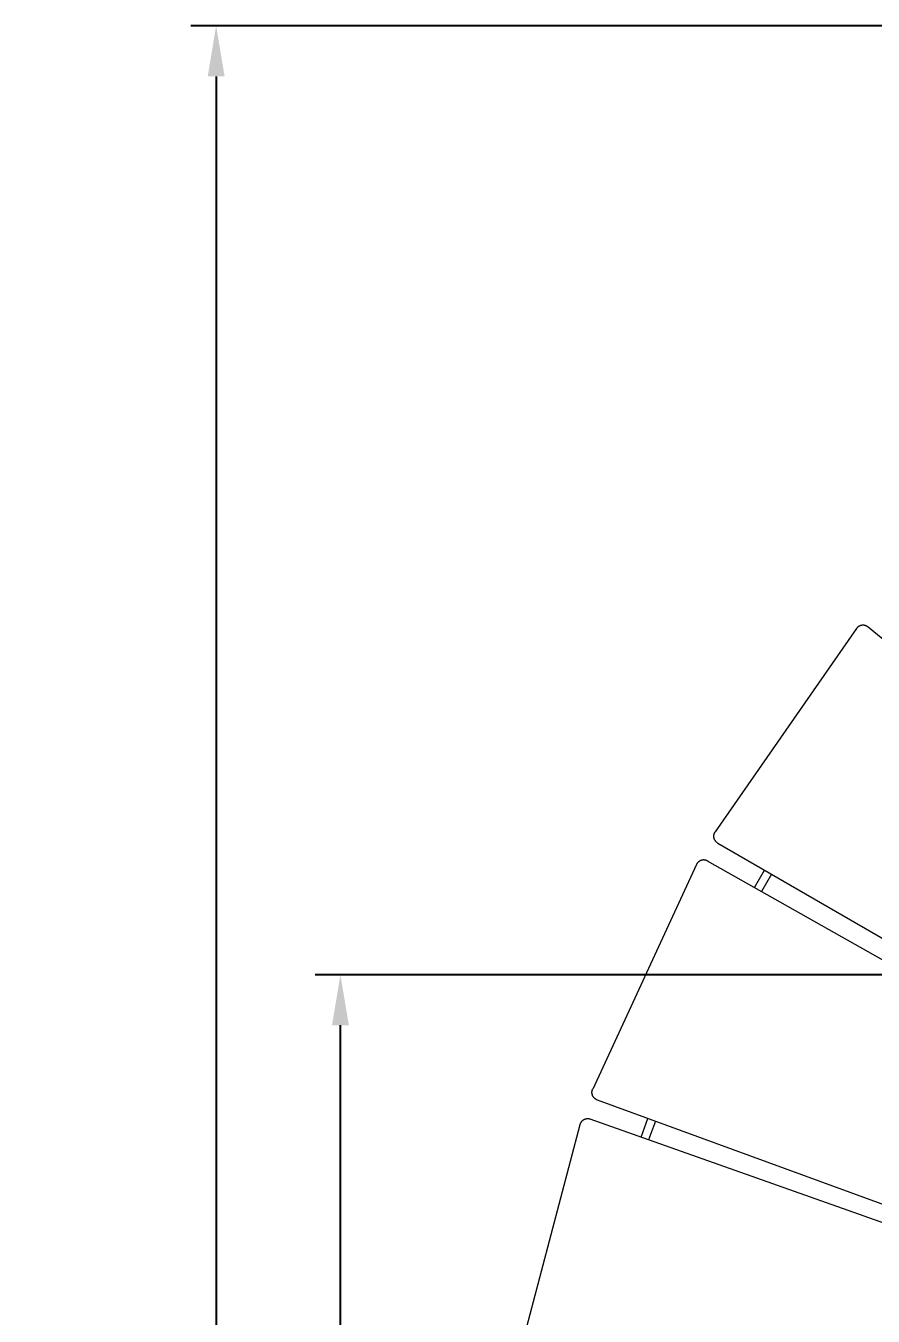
# Model space of a CAD drawing. Header units: inches. Extents: x -4 to 200, y 0 to 129.
# Drawn here: x -3.72 to 13.04, y 39.14 to 64.66 of the extents above; entities that cross this region are included whole.
import ezdxf

# ---------------------------------------------------------------- set-up
doc = ezdxf.new("R2010")
doc.units = ezdxf.units.IN
doc.layers.add('ZANO_R', color=7, linetype='Continuous', lineweight=0)
doc.layers.add('ZANO_W', color=1, linetype='Continuous', lineweight=0)
doc.styles.get("Standard").update_dxf_attribs({"font": 'arial.ttf'})
doc.dimstyles.new('amerykanie', dxfattribs={"dimtxt": 50, "dimasz": 50, "dimexe": 0.5, "dimexo": 0.5, "dimgap": 1, "dimtad": 1, "dimdec": 0, "dimzin": 0, "dimlunit": 5, "dimtxsty": 'Standard', "dimcen": 0.09, "dimclrd": 1, "dimclre": 1, "dimclrt": 1, "dimazin": 0, "dimtfac": 1, "dimtdec": 0, "dimtmove": 0, "dimatfit": 3, "dimfxl": 1, "dimtzin": 0, "dimarcsym": 1})

# ---------------------------------------------------------------- blocks, each defined once
blk = doc.blocks.new('*D370')
at = {"layer": 'ZANO_W', "color": 1, "lineweight": -2}
for p, q in [((37.274, 45.897), (2.004, 45.897)), ((2.504, 19.773), (2.504, 44.897)), ((37.274, 18.773), (2.004, 18.773))]:
    blk.add_line(p, q, dxfattribs=at)
at = {"layer": 'ZANO_W', "color": 1}
for points in [[(2.671, 44.897), (2.338, 44.897), (2.504, 45.897)], [(2.338, 19.773), (2.671, 19.773), (2.504, 18.773)]]:
    blk.add_solid(points, dxfattribs=at)
at = {"layer": 'ZANO_W', "color": 1, "insert": (1.164, 32.335), "char_height": 1.625, "attachment_point": 5, "rotation": 90}
blk.add_mtext('27 1/8', dxfattribs=at)
blk = doc.blocks.new('*D371')
at = {"layer": 'ZANO_W', "color": 1, "lineweight": -2}
for p, q in [((37.52, 64.664), (-0.453, 64.664)), ((0.047, 63.664), (0.047, 1.018)), ((37.045, 0.018), (-0.453, 0.018))]:
    blk.add_line(p, q, dxfattribs=at)
at = {"layer": 'ZANO_W', "color": 1}
for points in [[(0.214, 63.664), (-0.12, 63.664), (0.047, 64.664)], [(-0.12, 1.018), (0.214, 1.018), (0.047, 0.018)]]:
    blk.add_solid(points, dxfattribs=at)
at = {"layer": 'ZANO_W', "color": 1, "insert": (-1.293, 32.341), "char_height": 1.625, "attachment_point": 5, "rotation": 90}
blk.add_mtext('64 5/8', dxfattribs=at)

msp = doc.modelspace()

# ---------------------------------------------------------------- linework, layer by layer
at = {"layer": 'ZANO_R'}
for p, q in [((12.70644, 52.74189), (9.91594, 48.72617)), ((12.70958, 52.74625), (12.70644, 52.74189)), ((12.71287, 52.7505), (12.70958, 52.74625)), ((12.71631, 52.75464), (12.71287, 52.7505)), ((12.71988, 52.75866), (12.71631, 52.75464)), ((12.72359, 52.76256), (12.71988, 52.75866)), ((12.72743, 52.76632), (12.72359, 52.76256)), ((12.73139, 52.76996), (12.72743, 52.76632)), ((12.73548, 52.77345), (12.73139, 52.76996)), ((12.73969, 52.7768), (12.73548, 52.77345)), ((12.744, 52.78001), (12.73969, 52.7768)), ((12.74843, 52.78307), (12.744, 52.78001)), ((12.75295, 52.78598), (12.74843, 52.78307)), ((12.75757, 52.78873), (12.75295, 52.78598)), ((12.76229, 52.79132), (12.75757, 52.78873)), ((12.76709, 52.79374), (12.76229, 52.79132)), ((12.77196, 52.79601), (12.76709, 52.79374)), ((12.77692, 52.7981), (12.77196, 52.79601)), ((12.78194, 52.80003), (12.77692, 52.7981)), ((12.78703, 52.80178), (12.78194, 52.80003)), ((12.79217, 52.80335), (12.78703, 52.80178)), ((12.79736, 52.80476), (12.79217, 52.80335)), ((12.8026, 52.80598), (12.79736, 52.80476)), ((12.80787, 52.80702), (12.8026, 52.80598)), ((12.81318, 52.80788), (12.80787, 52.80702)), ((12.81852, 52.80856), (12.81318, 52.80788)), ((12.82387, 52.80906), (12.81852, 52.80856)), ((12.82924, 52.80938), (12.82387, 52.80906)), ((12.83462, 52.80951), (12.82924, 52.80938)), ((12.83999, 52.80946), (12.83462, 52.80951)), ((12.84537, 52.80922), (12.83999, 52.80946)), ((12.85073, 52.8088), (12.84537, 52.80922)), ((12.85607, 52.8082), (12.85073, 52.8088)), ((12.86139, 52.80742), (12.85607, 52.8082)), ((12.86669, 52.80645), (12.86139, 52.80742)), ((12.87194, 52.80531), (12.86669, 52.80645)), ((12.87715, 52.80398), (12.87194, 52.80531)), ((12.88232, 52.80248), (12.87715, 52.80398)), ((12.88743, 52.8008), (12.88232, 52.80248)), ((12.89248, 52.79895), (12.88743, 52.8008)), ((12.89746, 52.79693), (12.89248, 52.79895)), ((12.90237, 52.79474), (12.89746, 52.79693)), ((12.90721, 52.79238), (12.90237, 52.79474)), ((12.91196, 52.78986), (12.90721, 52.79238)), ((12.91662, 52.78718), (12.91196, 52.78986)), ((12.92119, 52.78434), (12.91662, 52.78718)), ((12.92566, 52.78135), (12.92119, 52.78434)), ((12.92916, 52.77884), (12.92566, 52.78135)), ((12.9326, 52.77624), (12.92916, 52.77884)), ((12.93596, 52.77354), (12.9326, 52.77624)), ((27.11578, 41.08461), (12.93596, 52.77354)), ((9.88778, 48.63513), (9.88783, 48.64051)), ((9.88791, 48.62976), (9.88778, 48.63513)), ((9.88783, 48.64051), (9.88807, 48.64588)), ((9.88822, 48.62439), (9.88791, 48.62976)), ((9.88807, 48.64588), (9.88849, 48.65125)), ((9.88872, 48.61903), (9.88822, 48.62439)), ((9.88849, 48.65125), (9.88909, 48.65659)), ((9.8894, 48.6137), (9.88872, 48.61903)), ((9.88909, 48.65659), (9.88987, 48.66191)), ((9.89027, 48.60839), (9.8894, 48.6137)), ((9.88987, 48.66191), (9.89084, 48.6672)), ((9.89131, 48.60311), (9.89027, 48.60839)), ((9.89084, 48.6672), (9.89198, 48.67246)), ((9.89253, 48.59788), (9.89131, 48.60311)), ((9.89198, 48.67246), (9.89331, 48.67767)), ((9.89393, 48.59268), (9.89253, 48.59788)), ((9.89331, 48.67767), (9.89481, 48.68283)), ((9.89551, 48.58754), (9.89393, 48.59268)), ((9.89481, 48.68283), (9.89648, 48.68794)), ((9.89726, 48.58246), (9.89551, 48.58754)), ((9.89648, 48.68794), (9.89833, 48.69299)), ((9.89919, 48.57743), (9.89726, 48.58246)), ((9.89833, 48.69299), (9.90036, 48.69798)), ((9.90128, 48.57248), (9.89919, 48.57743)), ((9.90036, 48.69798), (9.90255, 48.70289)), ((9.90354, 48.5676), (9.90128, 48.57248)), ((9.90255, 48.70289), (9.9049, 48.70772)), ((9.90597, 48.5628), (9.90354, 48.5676)), ((9.9049, 48.70772), (9.90742, 48.71247)), ((9.90856, 48.55809), (9.90597, 48.5628)), ((9.90742, 48.71247), (9.9101, 48.71714)), ((9.91131, 48.55347), (9.90856, 48.55809)), ((9.9101, 48.71714), (9.91294, 48.7217)), ((9.91422, 48.54894), (9.91131, 48.55347)), ((9.91294, 48.7217), (9.91594, 48.72617)), ((9.91727, 48.54452), (9.91422, 48.54894)), ((9.92048, 48.5402), (9.91727, 48.54452)), ((9.92384, 48.536), (9.92048, 48.5402)), ((9.92733, 48.53191), (9.92384, 48.536)), ((9.93096, 48.52794), (9.92733, 48.53191)), ((9.93473, 48.5241), (9.93096, 48.52794)), ((9.93862, 48.5204), (9.93473, 48.5241)), ((9.94264, 48.51682), (9.93862, 48.5204)), ((9.94678, 48.51339), (9.94264, 48.51682)), ((9.95104, 48.5101), (9.94678, 48.51339)), ((9.9554, 48.50695), (9.95104, 48.5101)), ((9.9554, 48.50695), (9.95897, 48.50454)), ((9.95897, 48.50454), (9.96261, 48.50223)), ((9.96261, 48.50223), (9.96631, 48.50002)), ((9.96631, 48.50002), (25.86636, 39.28661)), ((9.54321, 48.07523), (7.49242, 43.63595)), ((9.54555, 48.08007), (9.54321, 48.07523)), ((9.54805, 48.08483), (9.54555, 48.08007)), ((9.55071, 48.0895), (9.54805, 48.08483)), ((9.55353, 48.09408), (9.55071, 48.0895)), ((9.55651, 48.09856), (9.55353, 48.09408)), ((9.55964, 48.10294), (9.55651, 48.09856)), ((9.56291, 48.1072), (9.55964, 48.10294)), ((9.56633, 48.11135), (9.56291, 48.1072)), ((9.56989, 48.11539), (9.56633, 48.11135)), ((9.57358, 48.1193), (9.56989, 48.11539)), ((9.57741, 48.12308), (9.57358, 48.1193)), ((9.58136, 48.12672), (9.57741, 48.12308)), ((9.58544, 48.13023), (9.58136, 48.12672)), ((9.58963, 48.1336), (9.58544, 48.13023)), ((9.59393, 48.13683), (9.58963, 48.1336)), ((9.59834, 48.1399), (9.59393, 48.13683)), ((9.60286, 48.14283), (9.59834, 48.1399)), ((9.60747, 48.14559), (9.60286, 48.14283)), ((9.61217, 48.1482), (9.60747, 48.14559)), ((9.61696, 48.15065), (9.61217, 48.1482)), ((9.62183, 48.15293), (9.61696, 48.15065)), ((9.62678, 48.15504), (9.62183, 48.15293)), ((9.63179, 48.15699), (9.62678, 48.15504)), ((9.63687, 48.15876), (9.63179, 48.15699)), ((9.64201, 48.16035), (9.63687, 48.15876)), ((9.6472, 48.16177), (9.64201, 48.16035)), ((9.65243, 48.16302), (9.6472, 48.16177)), ((9.6577, 48.16408), (9.65243, 48.16302)), ((9.66301, 48.16496), (9.6577, 48.16408)), ((9.66834, 48.16566), (9.66301, 48.16496)), ((9.67369, 48.16618), (9.66834, 48.16566)), ((9.67906, 48.16652), (9.67369, 48.16618)), ((9.68443, 48.16667), (9.67906, 48.16652)), ((9.68981, 48.16664), (9.68443, 48.16667)), ((9.69519, 48.16642), (9.68981, 48.16664)), ((9.70055, 48.16602), (9.69519, 48.16642)), ((9.7059, 48.16544), (9.70055, 48.16602)), ((9.71122, 48.16468), (9.7059, 48.16544)), ((9.71651, 48.16373), (9.71122, 48.16468)), ((9.72177, 48.16261), (9.71651, 48.16373)), ((9.72699, 48.1613), (9.72177, 48.16261)), ((9.73216, 48.15982), (9.72699, 48.1613)), ((9.73728, 48.15816), (9.73216, 48.15982)), ((9.74233, 48.15633), (9.73728, 48.15816)), ((9.74733, 48.15433), (9.74233, 48.15633)), ((9.75225, 48.15216), (9.74733, 48.15433)), ((9.75613, 48.1503), (9.75225, 48.15216)), ((9.75997, 48.14833), (9.75613, 48.1503)), ((9.76375, 48.14626), (9.75997, 48.14833)), ((25.7579, 39.0972), (9.76375, 48.14626)), ((10.69292, 47.62056), (10.89, 47.96478)), ((11.02628, 47.88581), (10.83, 47.543)), ((7.47791, 43.56814), (7.47795, 43.57352)), ((7.47807, 43.56277), (7.47791, 43.56814)), ((7.47795, 43.57352), (7.47816, 43.5789)), ((7.4784, 43.5574), (7.47807, 43.56277)), ((7.47816, 43.5789), (7.47856, 43.58426)), ((7.47892, 43.55205), (7.4784, 43.5574)), ((7.47856, 43.58426), (7.47914, 43.58961)), ((7.47962, 43.54671), (7.47892, 43.55205)), ((7.47914, 43.58961), (7.47991, 43.59493)), ((7.4805, 43.54141), (7.47962, 43.54671)), ((7.47991, 43.59493), (7.48085, 43.60022)), ((7.48157, 43.53614), (7.4805, 43.54141)), ((7.48085, 43.60022), (7.48198, 43.60548)), ((7.48281, 43.5309), (7.48157, 43.53614)), ((7.48198, 43.60548), (7.48328, 43.6107)), ((7.48423, 43.52572), (7.48281, 43.5309)), ((7.48328, 43.6107), (7.48476, 43.61587)), ((7.48583, 43.52058), (7.48423, 43.52572)), ((7.48476, 43.61587), (7.48642, 43.62099)), ((7.4876, 43.5155), (7.48583, 43.52058)), ((7.48642, 43.62099), (7.48825, 43.62604)), ((7.48954, 43.51049), (7.4876, 43.5155)), ((7.48825, 43.62604), (7.49025, 43.63103)), ((7.49165, 43.50554), (7.48954, 43.51049)), ((7.49025, 43.63103), (7.49242, 43.63595)), ((7.49393, 43.50067), (7.49165, 43.50554)), ((7.49638, 43.49588), (7.49393, 43.50067)), ((7.49899, 43.49118), (7.49638, 43.49588)), ((7.50176, 43.48657), (7.49899, 43.49118)), ((7.50468, 43.48205), (7.50176, 43.48657)), ((7.50775, 43.47764), (7.50468, 43.48205)), ((7.51098, 43.47334), (7.50775, 43.47764)), ((7.51435, 43.46914), (7.51098, 43.47334)), ((7.51786, 43.46507), (7.51435, 43.46914)), ((7.52151, 43.46112), (7.51786, 43.46507)), ((7.52529, 43.45729), (7.52151, 43.46112)), ((7.5292, 43.4536), (7.52529, 43.45729)), ((7.53323, 43.45004), (7.5292, 43.4536)), ((7.53738, 43.44662), (7.53323, 43.45004)), ((7.54165, 43.44335), (7.53738, 43.44662)), ((7.54602, 43.44022), (7.54165, 43.44335)), ((7.5505, 43.43724), (7.54602, 43.44022)), ((7.55508, 43.43442), (7.5505, 43.43724)), ((7.55975, 43.43176), (7.55508, 43.43442)), ((7.56451, 43.42926), (7.55975, 43.43176)), ((7.56936, 43.42692), (7.56451, 43.42926)), ((7.56936, 43.42692), (7.57329, 43.42516)), ((7.57329, 43.42516), (7.57728, 43.42352)), ((7.57728, 43.42352), (7.58131, 43.42198)), ((7.58131, 43.42198), (24.83969, 37.10957)), ((7.23839, 42.93018), (5.98964, 38.20223)), ((7.23986, 42.93535), (7.23839, 42.93018)), ((7.24149, 42.94047), (7.23986, 42.93535)), ((7.24331, 42.94554), (7.24149, 42.94047)), ((7.24529, 42.95054), (7.24331, 42.94554)), ((7.24744, 42.95546), (7.24529, 42.95054)), ((7.24976, 42.96032), (7.24744, 42.95546)), ((7.25225, 42.96509), (7.24976, 42.96032)), ((7.25489, 42.96977), (7.25225, 42.96509)), ((7.2577, 42.97436), (7.25489, 42.96977)), ((7.26066, 42.97885), (7.2577, 42.97436)), ((7.26377, 42.98324), (7.26066, 42.97885)), ((7.26703, 42.98751), (7.26377, 42.98324)), ((7.27043, 42.99168), (7.26703, 42.98751)), ((7.27397, 42.99573), (7.27043, 42.99168)), ((7.27765, 42.99965), (7.27397, 42.99573)), ((7.28146, 43.00344), (7.27765, 42.99965)), ((7.2854, 43.00711), (7.28146, 43.00344)), ((7.28946, 43.01063), (7.2854, 43.00711)), ((7.29364, 43.01402), (7.28946, 43.01063)), ((7.29793, 43.01726), (7.29364, 43.01402)), ((7.30233, 43.02035), (7.29793, 43.01726)), ((7.30684, 43.02329), (7.30233, 43.02035)), ((7.31144, 43.02607), (7.30684, 43.02329)), ((7.31613, 43.0287), (7.31144, 43.02607)), ((7.32091, 43.03116), (7.31613, 43.0287)), ((7.32577, 43.03346), (7.32091, 43.03116)), ((7.33071, 43.0356), (7.32577, 43.03346)), ((7.33572, 43.03756), (7.33071, 43.0356)), ((7.34079, 43.03935), (7.33572, 43.03756)), ((7.34592, 43.04097), (7.34079, 43.03935)), ((7.3511, 43.04241), (7.34592, 43.04097)), ((7.35633, 43.04367), (7.3511, 43.04241)), ((7.3616, 43.04475), (7.35633, 43.04367)), ((7.3669, 43.04565), (7.3616, 43.04475)), ((7.37223, 43.04637), (7.3669, 43.04565)), ((7.37758, 43.04691), (7.37223, 43.04637)), ((7.38295, 43.04727), (7.37758, 43.04691)), ((7.38832, 43.04744), (7.38295, 43.04727)), ((7.3937, 43.04743), (7.38832, 43.04744)), ((7.39907, 43.04723), (7.3937, 43.04743)), ((7.40444, 43.04686), (7.39907, 43.04723)), ((7.40979, 43.04629), (7.40444, 43.04686)), ((7.41511, 43.04555), (7.40979, 43.04629)), ((7.42041, 43.04463), (7.41511, 43.04555)), ((7.42568, 43.04352), (7.42041, 43.04463)), ((7.4309, 43.04224), (7.42568, 43.04352)), ((7.43505, 43.04108), (7.4309, 43.04224)), ((7.43917, 43.03981), (7.43505, 43.04108)), ((7.44325, 43.03842), (7.43917, 43.03981)), ((24.76577, 36.9042), (7.44325, 43.03842)), ((8.44988, 42.68196), (8.58417, 43.05517)), ((8.73209, 43.00107), (8.59835, 42.62938))]:
    msp.add_line(p, q, dxfattribs=at)

# ---------------------------------------------------------------- dimensions: what is measured, and where the dimension line sits
at = {"layer": 'ZANO_W'}
for base, p1, p2, picture, middle in [((0.0469, 0.01791), (38.01991, 64.66358), (37.54521, 0.01791), '*D371', (-1.29332, 32.34075)), ((2.50427, 45.8972), (37.77361, 18.7728), (37.77361, 45.8972), '*D370', (1.16405, 32.335))]:
    dim = msp.add_linear_dim(base=base, p1=p1, p2=p2, angle=90, dimstyle='amerykanie', override={"dimtxt": 1.625, "dimasz": 1, "dimgap": 0.5, "dimdec": 4, "dimaunit": 1, "dimadec": 1, "dimtdec": 4, "dimtmove": 1, "dimfrac": 2}, dxfattribs=at)
    dim.commit()
    dim.dimension.update_dxf_attribs({"geometry": picture, "text_midpoint": middle})

doc.saveas('drawing.dxf')
